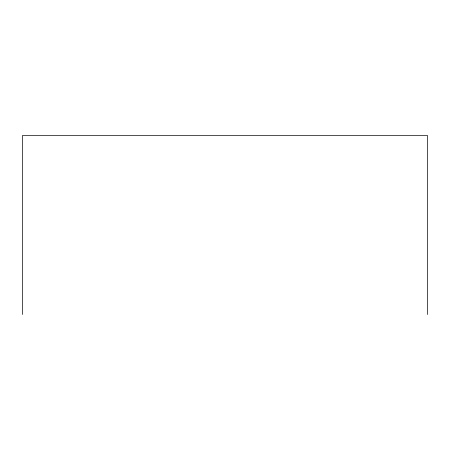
<?xml version="1.0" encoding="UTF-8"?>
<svg xmlns="http://www.w3.org/2000/svg" width="450" height="450" viewBox="0 0 450 450"><rect width="100%" height="100%" fill="white"/><g stroke="black" fill="none" stroke-linecap="round" stroke-linejoin="round"><path stroke-width="0.67" d="M427.5 314.505L427.5 135.495L22.5 135.495L22.5 314.505"/></g></svg>
